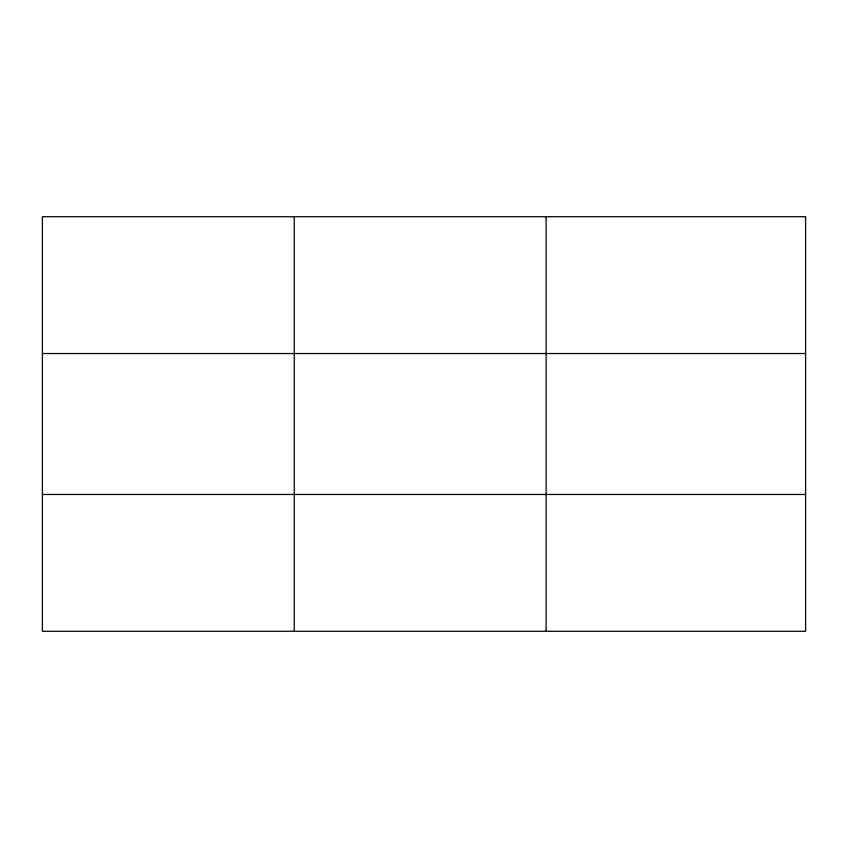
<?xml version="1.0" encoding="UTF-8"?>
<svg xmlns="http://www.w3.org/2000/svg" width="848" height="848" viewBox="0 0 848 848"><rect width="100%" height="100%" fill="white"/><g stroke="black" fill="none" stroke-linecap="round" stroke-linejoin="round"><path stroke-width="1.27" d="M294.256 631.272L294.256 216.728M546.112 631.272L546.112 216.728M42.4 353.531L805.6 353.531M42.4 494.469L805.6 494.469M805.6 216.728L805.6 631.272L42.4 631.272L42.4 216.728L805.6 216.728"/></g></svg>
